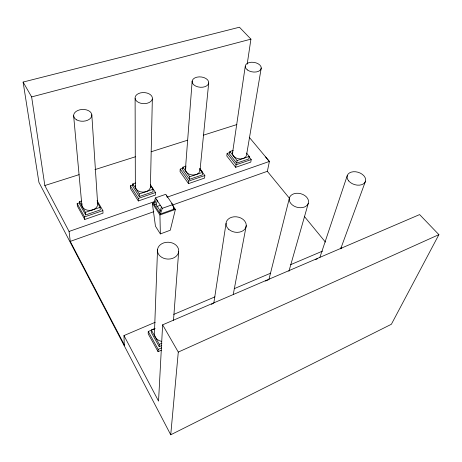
<?xml version="1.0" encoding="UTF-8"?>
<svg xmlns="http://www.w3.org/2000/svg" width="462" height="462" viewBox="0 0 462 462"><rect width="100%" height="100%" fill="white"/><g stroke="black" fill="none" stroke-linecap="round" stroke-linejoin="round"><path stroke-width="0.69" d="M150.427 184.846L155.486 192.515L155.411 195.056L138.323 200.958L138.329 198.417L130.33 185.811L133.044 184.904M150.329 185.187L153.026 189.276L152.962 191.84L139.247 196.546L139.258 193.976L132.819 183.899L135.551 182.992M150.41 187.433L152.333 99.035A8.68 5.544 2 0 0 140.46 92.902A8.68 5.544 2 0 0 138.421 102.368A8.68 5.544 2 0 0 152.333 99.035M154.712 328.742L148.256 331.52L148.198 333.847L158.073 351.674L161.325 350.225M155.197 328.39L151.328 330.047L151.259 332.403L159.217 346.662L161.81 345.518M157.542 249.382L154.458 332.6A9.049 7.912 0.4 0 0 161.712 341.441M158.073 351.674L158.183 349.387L148.256 331.52M159.217 346.662L159.332 344.346L151.328 330.047M247.199 64.137L250.924 39.149L239.443 27.223L23.1 82.069L38.918 182.323L170.732 434.777L391.383 324.255L438.9 234.638L419.606 214.587L162.624 324.832L158.547 401.108L123.978 335.568L155.18 322.297M182.883 168.232L180.22 169.121L180.047 171.668L188.525 183.616L204.568 178.072L204.839 175.537L199.89 168.826M186.232 166.072L182.86 167.198L182.675 169.762L189.495 179.308L202.368 174.896L202.633 172.343L199.769 168.463M173.498 320.328L178.667 251.761A10.643 8.426 2.5 0 0 163.819 242.868A10.643 8.426 2.5 0 0 161.792 257.351A10.643 8.426 2.5 0 0 178.667 251.761M185.458 168.942L192.157 81.093M188.525 183.616L188.733 181.081L180.22 169.121M189.495 179.308L189.709 176.755L182.86 167.198M170.732 434.777L178.286 352.079L162.624 324.832M199.994 170.593L208.708 82.987A8.333 5.18 5.5 0 0 196.864 77.177A8.333 5.18 5.5 0 0 195.709 86.082A8.333 5.18 5.5 0 0 208.708 82.987M229.857 152.524L227.131 153.436L226.778 155.965L235.684 167.319L250.779 162.104L251.224 159.586L248.954 156.791M233.241 150.381L229.891 151.501L229.527 154.048L236.7 163.121L248.804 158.968L249.243 156.427L246.512 153.072M232.502 153.159L245.264 66.199M213.837 302.985L226.051 223.337M235.684 167.319L236.076 164.795L227.131 153.436M236.7 163.121L237.093 160.58L229.891 151.501M261.238 68.029L246.598 154.758A7.097 4.891 8.7 0 1 238.282 158.732A7.097 4.891 8.7 0 1 232.848 151.923M233.275 294.317L246.252 225.623M249.255 137.289L269.404 161.44L267.377 171.287L172.875 204.897M172.678 205.388L175.393 209.436L170.27 230.238L160.354 233.916L155.457 226.195L152.327 203.234L154.325 202.535M268.855 279.753L289.541 197.511M288.917 271.275L308.287 203.344A9.829 7.045 14.5 0 0 296.2 193.295A9.829 7.045 14.5 0 0 292.192 204.839A9.829 7.045 14.5 0 0 308.287 203.344M155.475 197.875L153.603 203.58L160.378 214.01L174.105 209.09L172.707 204.62L165.771 194.3L155.475 197.875L162.324 208.31L160.378 214.01M156.323 199.162L154.441 204.868L156.098 204.591L157.565 200.156M319.923 257.299L347.245 175.641M159.523 212.693L161.457 206.993M340.667 248.868L365.517 181.139M178.286 352.079L438.9 234.638M158.183 349.387L161.452 347.938M159.332 344.346L161.937 343.202M211.33 304.296L213.282 303.459M265.5 281.046L268.151 279.908M315.633 259.529L317.579 258.691M173.776 314.391L214.94 296.875M234.194 288.686L270.709 273.152M290.627 264.68L322.493 251.126M160.354 233.916L159.939 214.986L175.393 209.436M162.324 208.31L172.707 204.62M153.852 211.66L70.241 241.395L124.232 344.687M70.42 242.573L69.063 231.45L44.837 185.528L31.635 96.916L23.1 82.069M156.67 206.589L160.528 205.232M69.063 231.45L154.216 201.692M167.157 197.17L269.404 161.44M102.876 210.614L103.02 213.161L84.783 219.462L84.558 216.915L102.876 210.614L97.078 200.652M138.329 198.417L155.486 192.515M188.733 181.081L204.839 175.537M236.076 164.795L251.224 159.586M81.456 201.045L79.47 201.709L79.718 204.291L85.655 214.928L100.289 209.91L100.133 207.334L97.263 202.402A7.923 5.821 -4.3 0 1 92.302 209.996A7.923 5.821 -4.3 0 1 82.253 206.647M85.655 214.928L85.43 212.358L100.133 207.334M139.258 193.976L153.026 189.276M189.709 176.755L202.633 172.343M237.093 160.58L249.243 156.427M84.783 219.462L77.414 206.162L77.16 203.598L79.839 202.697M44.837 185.528L79.135 174.636M94.912 169.629L135.378 156.78M151.155 151.767L187.508 140.229M203.286 135.216L236.896 124.549M31.635 96.916L250.924 39.149M265.604 156.982L269.346 161.463M340.991 247.366L341.834 248.377M267.319 171.31L289.281 198.065M304.389 216.464L325.439 242.105M173.527 208.223L174.105 209.09M156.098 204.591L160.401 211.198M152.327 203.234L159.939 214.986M139.247 196.546L132.837 186.481L132.819 183.899M138.323 200.958L130.359 188.369L130.33 185.811M79.47 201.709L85.43 212.358M77.16 203.598L84.558 216.915M166.632 195.576L167.042 196.858M171.829 203.315L172.234 204.597M73.637 115.818L81.866 205.163M91.817 114.767L97.661 203.875M123.978 335.568L124.261 345.778M135.112 98.522L135.349 187.174M199.919 169.231A7.317 5.197 5.2 0 1 192.019 174.954A7.317 5.197 5.2 0 1 185.897 167.637M150.421 185.995A7.588 5.509 0.8 0 1 142.781 192.134A7.588 5.509 0.8 0 1 135.395 185.736M82.063 206.168A7.923 5.821 -4.3 0 1 82.022 203.638M228.696 229.273A10.181 7.721 9.9 0 0 245.796 227.587A10.181 7.721 9.9 0 0 233.951 216.811A10.181 7.721 9.9 0 0 228.696 229.273M348.689 180.919A9.54 6.428 17.2 0 0 364.761 182.657A9.54 6.428 17.2 0 0 355.653 171.766A9.54 6.428 17.2 0 0 348.689 180.919M247.441 69.958A8.045 4.834 8.4 0 0 260.909 69.254A8.045 4.834 8.4 0 0 251.392 62.249A8.045 4.834 8.4 0 0 247.441 69.958M76.738 119.912A9.107 5.908 -2 0 0 91.667 116.309A9.107 5.908 -2 0 0 79.799 109.812A9.107 5.908 -2 0 0 76.738 119.912"/></g></svg>
